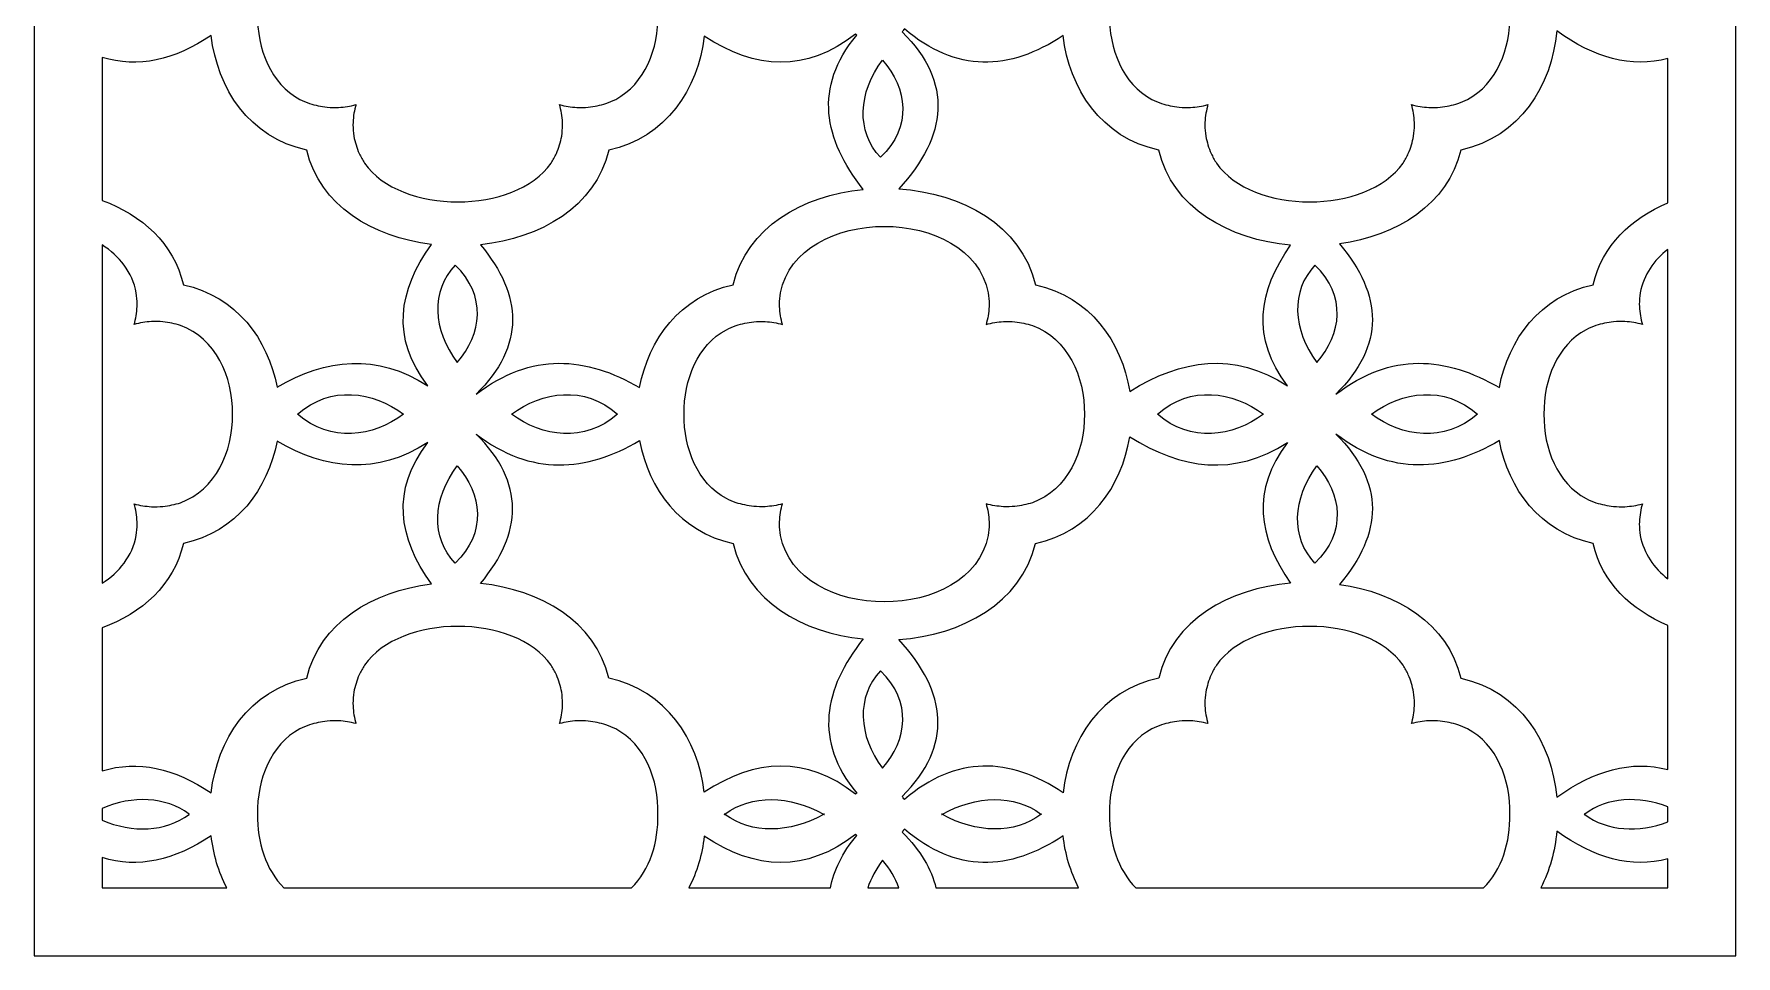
# Model space of a CAD drawing. Header units: centimetres. Extents: x -9.9 to 6, y -14 to 13.8.
# Drawn here: x -1.08 to 6.02, y -13.97 to -10.12 of the extents above; entities that cross this region are included whole.
import ezdxf

# ---------------------------------------------------------------- set-up
doc = ezdxf.new("R2010")
doc.units = ezdxf.units.CM
doc.header["$MEASUREMENT"] = 0
doc.layers.add('layer 1', color=7, linetype='Continuous')

msp = doc.modelspace()

# ---------------------------------------------------------------- linework, layer by layer
at = {"layer": 'layer 1', "color": 242, "lineweight": 9}
for points, knots in [([(-1.07599, 13.84713), (-1.07599, 13.84713), (6.01898, 13.84713), (6.01898, 13.84713), (6.01898, 13.84713), (6.01898, 13.84713), (6.01898, -13.96511), (6.01898, -13.96511), (6.01898, -13.96511), (6.01898, -13.96511), (-1.07599, -13.96511), (-1.07599, -13.96511), (-1.07599, -13.96511), (-1.07599, -13.96511), (-1.07599, 13.84713), (-1.07599, 13.84713)], [0, 0, 0, 0, 0.2, 0.2, 0.2, 0.2, 0.4, 0.4, 0.4, 0.4, 0.6, 0.6, 0.6, 0.6, 1, 1, 1, 1]), ([(-0.14407, -10.03794), (-0.14729, -9.89333), (-0.08857, -9.7465), (0.03196, -9.68212), (0.03196, -9.68212), (0.04537, -9.67572), (0.05854, -9.6702), (0.07257, -9.66505), (0.07257, -9.66505), (0.09726, -9.65726), (0.12031, -9.65234), (0.14619, -9.64927), (0.14619, -9.64927), (0.16217, -9.64815), (0.17741, -9.64779), (0.19342, -9.64817), (0.19342, -9.64817), (0.21888, -9.65), (0.24174, -9.65366), (0.26618, -9.65999), (0.26618, -9.65999), (0.26539, -9.65754), (0.26459, -9.65507), (0.26382, -9.65258), (0.26382, -9.65258), (0.25733, -9.62652), (0.25411, -9.60252), (0.25339, -9.57579), (0.25339, -9.57579), (0.25382, -9.55984), (0.25504, -9.54471), (0.25721, -9.52888), (0.25721, -9.52888), (0.26217, -9.50327), (0.26913, -9.48054), (0.27946, -9.4563), (0.27946, -9.4563), (0.28619, -9.44249), (0.29332, -9.42961), (0.30149, -9.41649), (0.30149, -9.41649), (0.45085, -9.20078), (0.92982, -9.20052), (1.0794, -9.41649), (1.0794, -9.41649), (1.08753, -9.42961), (1.09467, -9.44249), (1.10142, -9.4563), (1.10142, -9.4563), (1.11175, -9.48054), (1.1187, -9.50327), (1.12366, -9.52888), (1.12366, -9.52888), (1.12585, -9.54471), (1.12707, -9.55984), (1.12749, -9.57579), (1.12749, -9.57579), (1.12677, -9.60252), (1.12357, -9.62652), (1.11704, -9.65258), (1.11704, -9.65258), (1.11629, -9.65507), (1.11548, -9.65754), (1.11468, -9.65999), (1.11468, -9.65999), (1.13915, -9.65366), (1.162, -9.65), (1.18745, -9.64817), (1.18745, -9.64817), (1.20345, -9.64779), (1.21871, -9.64815), (1.23468, -9.64927), (1.23468, -9.64927), (1.26056, -9.65234), (1.28361, -9.65726), (1.30831, -9.66505), (1.30831, -9.66505), (1.32234, -9.6702), (1.33549, -9.67572), (1.34895, -9.68212), (1.34895, -9.68212), (1.46997, -9.74679), (1.52858, -9.89337), (1.5246, -10.03794), (1.5246, -10.03794), (1.52858, -10.1825), (1.46997, -10.3291), (1.34895, -10.39377), (1.34895, -10.39377), (1.33549, -10.40016), (1.32234, -10.40569), (1.30831, -10.41083), (1.30831, -10.41083), (1.28361, -10.41861), (1.26056, -10.42352), (1.23468, -10.42659), (1.23468, -10.42659), (1.21871, -10.42772), (1.20345, -10.42808), (1.18745, -10.4277), (1.18745, -10.4277), (1.162, -10.42589), (1.13915, -10.42221), (1.11468, -10.41588), (1.11468, -10.41588), (1.11548, -10.41834), (1.11629, -10.42082), (1.11704, -10.42331), (1.11704, -10.42331), (1.12357, -10.44936), (1.12677, -10.47335), (1.12749, -10.5001), (1.12749, -10.5001), (1.12707, -10.51602), (1.12585, -10.53118), (1.12366, -10.54699), (1.12366, -10.54699), (1.1187, -10.5726), (1.11175, -10.59535), (1.10142, -10.61956), (1.10142, -10.61956), (1.09467, -10.63338), (1.08753, -10.64626), (1.0794, -10.65939), (1.0794, -10.65939), (0.92982, -10.87536), (0.45085, -10.8751), (0.30149, -10.65939), (0.30149, -10.65939), (0.29332, -10.64626), (0.28619, -10.63338), (0.27946, -10.61956), (0.27946, -10.61956), (0.26913, -10.59535), (0.26217, -10.5726), (0.25721, -10.54699), (0.25721, -10.54699), (0.25504, -10.53118), (0.25382, -10.51602), (0.25339, -10.5001), (0.25339, -10.5001), (0.25411, -10.47335), (0.25733, -10.44936), (0.26382, -10.42331), (0.26382, -10.42331), (0.26459, -10.42082), (0.26539, -10.41834), (0.26618, -10.41588), (0.26618, -10.41588), (0.24174, -10.42221), (0.21888, -10.42589), (0.19342, -10.4277), (0.19342, -10.4277), (0.17741, -10.42808), (0.16217, -10.42772), (0.14619, -10.42659), (0.14619, -10.42659), (0.12031, -10.42352), (0.09726, -10.41861), (0.07257, -10.41083), (0.07257, -10.41083), (0.05854, -10.40569), (0.04537, -10.40016), (0.03196, -10.39377), (0.03196, -10.39377), (-0.08857, -10.32938), (-0.14729, -10.18256), (-0.14407, -10.03794)], [0, 0, 0, 0, 0.0232558, 0.0232558, 0.0232558, 0.0232558, 0.0465116, 0.0465116, 0.0465116, 0.0465116, 0.0697674, 0.0697674, 0.0697674, 0.0697674, 0.0930233, 0.0930233, 0.0930233, 0.0930233, 0.1162791, 0.1162791, 0.1162791, 0.1162791, 0.1395349, 0.1395349, 0.1395349, 0.1395349, 0.1627907, 0.1627907, 0.1627907, 0.1627907, 0.1860465, 0.1860465, 0.1860465, 0.1860465, 0.2093023, 0.2093023, 0.2093023, 0.2093023, 0.2325581, 0.2325581, 0.2325581, 0.2325581, 0.255814, 0.255814, 0.255814, 0.255814, 0.2790698, 0.2790698, 0.2790698, 0.2790698, 0.3023256, 0.3023256, 0.3023256, 0.3023256, 0.3255814, 0.3255814, 0.3255814, 0.3255814, 0.3488372, 0.3488372, 0.3488372, 0.3488372, 0.372093, 0.372093, 0.372093, 0.372093, 0.3953488, 0.3953488, 0.3953488, 0.3953488, 0.4186047, 0.4186047, 0.4186047, 0.4186047, 0.4418605, 0.4418605, 0.4418605, 0.4418605, 0.4651163, 0.4651163, 0.4651163, 0.4651163, 0.4883721, 0.4883721, 0.4883721, 0.4883721, 0.5116279, 0.5116279, 0.5116279, 0.5116279, 0.5348837, 0.5348837, 0.5348837, 0.5348837, 0.5581395, 0.5581395, 0.5581395, 0.5581395, 0.5813953, 0.5813953, 0.5813953, 0.5813953, 0.6046512, 0.6046512, 0.6046512, 0.6046512, 0.627907, 0.627907, 0.627907, 0.627907, 0.6511628, 0.6511628, 0.6511628, 0.6511628, 0.6744186, 0.6744186, 0.6744186, 0.6744186, 0.6976744, 0.6976744, 0.6976744, 0.6976744, 0.7209302, 0.7209302, 0.7209302, 0.7209302, 0.744186, 0.744186, 0.744186, 0.744186, 0.7674419, 0.7674419, 0.7674419, 0.7674419, 0.7906977, 0.7906977, 0.7906977, 0.7906977, 0.8139535, 0.8139535, 0.8139535, 0.8139535, 0.8372093, 0.8372093, 0.8372093, 0.8372093, 0.8604651, 0.8604651, 0.8604651, 0.8604651, 0.8837209, 0.8837209, 0.8837209, 0.8837209, 0.9069767, 0.9069767, 0.9069767, 0.9069767, 0.9302326, 0.9302326, 0.9302326, 0.9302326, 0.9534884, 0.9534884, 0.9534884, 0.9534884, 1, 1, 1, 1]), ([(3.40751, -10.03794), (3.40428, -9.89333), (3.46302, -9.7465), (3.58353, -9.68212), (3.58353, -9.68212), (3.59699, -9.67572), (3.61011, -9.6702), (3.62416, -9.66505), (3.62416, -9.66505), (3.64885, -9.65726), (3.6719, -9.65234), (3.69777, -9.64927), (3.69777, -9.64927), (3.71377, -9.64815), (3.729, -9.64779), (3.74503, -9.64817), (3.74503, -9.64817), (3.77047, -9.65), (3.79332, -9.65366), (3.81777, -9.65999), (3.81777, -9.65999), (3.81697, -9.65754), (3.81619, -9.65507), (3.81541, -9.65258), (3.81541, -9.65258), (3.80891, -9.62652), (3.80569, -9.60252), (3.80497, -9.57579), (3.80497, -9.57579), (3.80541, -9.55984), (3.80661, -9.54471), (3.80879, -9.52888), (3.80879, -9.52888), (3.81377, -9.50327), (3.8207, -9.48054), (3.83103, -9.4563), (3.83103, -9.4563), (3.8378, -9.44249), (3.84492, -9.42961), (3.85306, -9.41649), (3.85306, -9.41649), (4.00244, -9.20078), (4.48144, -9.20052), (4.63098, -9.41649), (4.63098, -9.41649), (4.63912, -9.42961), (4.64627, -9.44249), (4.65301, -9.4563), (4.65301, -9.4563), (4.66334, -9.48054), (4.6703, -9.50327), (4.67525, -9.52888), (4.67525, -9.52888), (4.67744, -9.54471), (4.67866, -9.55984), (4.67909, -9.57579), (4.67909, -9.57579), (4.67836, -9.60252), (4.67515, -9.62652), (4.66863, -9.65258), (4.66863, -9.65258), (4.66788, -9.65507), (4.66709, -9.65754), (4.66627, -9.65999), (4.66627, -9.65999), (4.69073, -9.65366), (4.71358, -9.65), (4.73901, -9.64817), (4.73901, -9.64817), (4.75504, -9.64779), (4.7703, -9.64815), (4.78627, -9.64927), (4.78627, -9.64927), (4.81214, -9.65234), (4.83519, -9.65726), (4.85989, -9.66505), (4.85989, -9.66505), (4.87394, -9.6702), (4.88708, -9.67572), (4.90051, -9.68212), (4.90051, -9.68212), (5.02154, -9.74679), (5.08015, -9.89337), (5.07618, -10.03794), (5.07618, -10.03794), (5.08015, -10.1825), (5.02154, -10.3291), (4.90051, -10.39377), (4.90051, -10.39377), (4.88708, -10.40016), (4.87394, -10.40569), (4.85989, -10.41083), (4.85989, -10.41083), (4.83519, -10.41861), (4.81214, -10.42352), (4.78627, -10.42659), (4.78627, -10.42659), (4.7703, -10.42772), (4.75504, -10.42808), (4.73901, -10.4277), (4.73901, -10.4277), (4.71358, -10.42589), (4.69073, -10.42221), (4.66627, -10.41588), (4.66627, -10.41588), (4.66709, -10.41834), (4.66788, -10.42082), (4.66863, -10.42331), (4.66863, -10.42331), (4.67515, -10.44936), (4.67836, -10.47335), (4.67909, -10.5001), (4.67909, -10.5001), (4.67866, -10.51602), (4.67744, -10.53118), (4.67525, -10.54699), (4.67525, -10.54699), (4.6703, -10.5726), (4.66334, -10.59535), (4.65301, -10.61956), (4.65301, -10.61956), (4.64627, -10.63338), (4.63912, -10.64626), (4.63098, -10.65939), (4.63098, -10.65939), (4.48144, -10.87536), (4.00244, -10.8751), (3.85306, -10.65939), (3.85306, -10.65939), (3.84492, -10.64626), (3.8378, -10.63338), (3.83103, -10.61956), (3.83103, -10.61956), (3.8207, -10.59535), (3.81377, -10.5726), (3.80879, -10.54699), (3.80879, -10.54699), (3.80661, -10.53118), (3.80541, -10.51602), (3.80497, -10.5001), (3.80497, -10.5001), (3.80569, -10.47335), (3.80891, -10.44936), (3.81541, -10.42331), (3.81541, -10.42331), (3.81619, -10.42082), (3.81697, -10.41834), (3.81777, -10.41588), (3.81777, -10.41588), (3.79332, -10.42221), (3.77047, -10.42589), (3.74503, -10.4277), (3.74503, -10.4277), (3.729, -10.42808), (3.71377, -10.42772), (3.69777, -10.42659), (3.69777, -10.42659), (3.6719, -10.42352), (3.64885, -10.41861), (3.62416, -10.41083), (3.62416, -10.41083), (3.61011, -10.40569), (3.59699, -10.40016), (3.58353, -10.39377), (3.58353, -10.39377), (3.46302, -10.32938), (3.40428, -10.18256), (3.40751, -10.03794)], [0, 0, 0, 0, 0.0232558, 0.0232558, 0.0232558, 0.0232558, 0.0465116, 0.0465116, 0.0465116, 0.0465116, 0.0697674, 0.0697674, 0.0697674, 0.0697674, 0.0930233, 0.0930233, 0.0930233, 0.0930233, 0.1162791, 0.1162791, 0.1162791, 0.1162791, 0.1395349, 0.1395349, 0.1395349, 0.1395349, 0.1627907, 0.1627907, 0.1627907, 0.1627907, 0.1860465, 0.1860465, 0.1860465, 0.1860465, 0.2093023, 0.2093023, 0.2093023, 0.2093023, 0.2325581, 0.2325581, 0.2325581, 0.2325581, 0.255814, 0.255814, 0.255814, 0.255814, 0.2790698, 0.2790698, 0.2790698, 0.2790698, 0.3023256, 0.3023256, 0.3023256, 0.3023256, 0.3255814, 0.3255814, 0.3255814, 0.3255814, 0.3488372, 0.3488372, 0.3488372, 0.3488372, 0.372093, 0.372093, 0.372093, 0.372093, 0.3953488, 0.3953488, 0.3953488, 0.3953488, 0.4186047, 0.4186047, 0.4186047, 0.4186047, 0.4418605, 0.4418605, 0.4418605, 0.4418605, 0.4651163, 0.4651163, 0.4651163, 0.4651163, 0.4883721, 0.4883721, 0.4883721, 0.4883721, 0.5116279, 0.5116279, 0.5116279, 0.5116279, 0.5348837, 0.5348837, 0.5348837, 0.5348837, 0.5581395, 0.5581395, 0.5581395, 0.5581395, 0.5813953, 0.5813953, 0.5813953, 0.5813953, 0.6046512, 0.6046512, 0.6046512, 0.6046512, 0.627907, 0.627907, 0.627907, 0.627907, 0.6511628, 0.6511628, 0.6511628, 0.6511628, 0.6744186, 0.6744186, 0.6744186, 0.6744186, 0.6976744, 0.6976744, 0.6976744, 0.6976744, 0.7209302, 0.7209302, 0.7209302, 0.7209302, 0.744186, 0.744186, 0.744186, 0.744186, 0.7674419, 0.7674419, 0.7674419, 0.7674419, 0.7906977, 0.7906977, 0.7906977, 0.7906977, 0.8139535, 0.8139535, 0.8139535, 0.8139535, 0.8372093, 0.8372093, 0.8372093, 0.8372093, 0.8604651, 0.8604651, 0.8604651, 0.8604651, 0.8837209, 0.8837209, 0.8837209, 0.8837209, 0.9069767, 0.9069767, 0.9069767, 0.9069767, 0.9302326, 0.9302326, 0.9302326, 0.9302326, 0.9534884, 0.9534884, 0.9534884, 0.9534884, 1, 1, 1, 1]), ([(-0.79218, -10.81489), (-0.79218, -10.81489), (-0.79218, -10.21872), (-0.79218, -10.21872), (-0.79218, -10.21872), (-0.64258, -10.26513), (-0.49085, -10.22987), (-0.33739, -10.12747), (-0.33739, -10.12747), (-0.31216, -10.34824), (-0.17947, -10.55303), (0.06083, -10.60539), (0.06083, -10.60539), (0.11502, -10.83738), (0.33693, -10.96841), (0.5806, -10.99848), (0.5806, -10.99848), (0.443, -11.19164), (0.41176, -11.38751), (0.56548, -11.58808), (0.56548, -11.58808), (0.35175, -11.45025), (0.14297, -11.47452), (-0.06294, -11.59357), (-0.06294, -11.59357), (-0.10164, -11.39303), (-0.2317, -11.2151), (-0.45333, -11.16677), (-0.45333, -11.16677), (-0.49382, -10.99342), (-0.62668, -10.87613), (-0.79218, -10.81489)], [0, 0, 0, 0, 0.1111111, 0.1111111, 0.1111111, 0.1111111, 0.2222222, 0.2222222, 0.2222222, 0.2222222, 0.3333333, 0.3333333, 0.3333333, 0.3333333, 0.4444444, 0.4444444, 0.4444444, 0.4444444, 0.5555556, 0.5555556, 0.5555556, 0.5555556, 0.6666667, 0.6666667, 0.6666667, 0.6666667, 0.7777778, 0.7777778, 0.7777778, 0.7777778, 1, 1, 1, 1]), ([(2.37988, -10.76911), (2.12824, -10.79424), (1.89513, -10.92672), (1.83903, -11.16677), (1.83903, -11.16677), (1.61669, -11.21525), (1.48647, -11.39422), (1.44829, -11.59559), (1.44829, -11.59559), (1.22525, -11.46545), (0.99886, -11.44615), (0.76655, -11.62318), (0.76655, -11.62318), (0.97251, -11.41985), (0.96078, -11.21179), (0.78536, -11.00015), (0.78536, -11.00015), (1.03483, -10.97366), (1.26475, -10.84214), (1.32004, -10.60539), (1.32004, -10.60539), (1.55948, -10.5532), (1.69209, -10.3497), (1.71798, -10.12984), (1.71798, -10.12984), (1.93206, -10.27123), (2.14272, -10.28184), (2.34898, -10.12191), (2.34898, -10.12191), (2.35048, -10.12336), (2.35204, -10.12477), (2.35364, -10.12614), (2.35364, -10.12614), (2.1734, -10.34529), (2.21614, -10.55875), (2.37988, -10.76911)], [0, 0, 0, 0, 0.1, 0.1, 0.1, 0.1, 0.2, 0.2, 0.2, 0.2, 0.3, 0.3, 0.3, 0.3, 0.4, 0.4, 0.4, 0.4, 0.5, 0.5, 0.5, 0.5, 0.6, 0.6, 0.6, 0.6, 0.7, 0.7, 0.7, 0.7, 0.8, 0.8, 0.8, 0.8, 1, 1, 1, 1]), ([(4.16258, -11.00173), (4.02696, -11.19383), (3.99695, -11.38864), (4.14977, -11.58808), (4.14977, -11.58808), (3.92588, -11.44365), (3.70732, -11.4772), (3.49185, -11.61129), (3.49185, -11.61129), (3.45753, -11.40357), (3.32641, -11.2165), (3.09826, -11.16677), (3.09826, -11.16677), (3.04012, -10.9178), (2.7914, -10.78447), (2.52915, -10.76675), (2.52915, -10.76675), (2.73139, -10.54435), (2.7567, -10.32578), (2.54277, -10.11247), (2.54277, -10.11247), (2.54621, -10.10841), (2.5494, -10.10409), (2.55223, -10.09964), (2.55223, -10.09964), (2.76835, -10.28348), (2.98942, -10.27747), (3.2142, -10.12747), (3.2142, -10.12747), (3.23943, -10.34824), (3.37212, -10.55303), (3.6124, -10.60539), (3.6124, -10.60539), (3.66886, -10.84703), (3.9072, -10.97916), (4.16258, -11.00173)], [0, 0, 0, 0, 0.1, 0.1, 0.1, 0.1, 0.2, 0.2, 0.2, 0.2, 0.3, 0.3, 0.3, 0.3, 0.4, 0.4, 0.4, 0.4, 0.5, 0.5, 0.5, 0.5, 0.6, 0.6, 0.6, 0.6, 0.7, 0.7, 0.7, 0.7, 0.8, 0.8, 0.8, 0.8, 1, 1, 1, 1]), ([(5.73518, -10.22396), (5.73518, -10.22396), (5.73518, -10.8255), (5.73518, -10.8255), (5.73518, -10.8255), (5.58236, -10.88919), (5.46162, -11.00293), (5.42335, -11.16677), (5.42335, -11.16677), (5.20101, -11.21525), (5.0708, -11.39422), (5.03261, -11.59559), (5.03261, -11.59559), (4.80957, -11.46545), (4.58318, -11.44615), (4.35084, -11.62318), (4.35084, -11.62318), (4.55801, -11.4187), (4.54494, -11.2094), (4.36664, -10.9965), (4.36664, -10.9965), (4.60443, -10.96304), (4.81855, -10.83271), (4.87165, -10.60539), (4.87165, -10.60539), (5.11872, -10.55155), (5.25202, -10.33659), (5.27173, -10.10877), (5.27173, -10.10877), (5.42814, -10.22094), (5.58273, -10.26445), (5.73518, -10.22396)], [0, 0, 0, 0, 0.1111111, 0.1111111, 0.1111111, 0.1111111, 0.2222222, 0.2222222, 0.2222222, 0.2222222, 0.3333333, 0.3333333, 0.3333333, 0.3333333, 0.4444444, 0.4444444, 0.4444444, 0.4444444, 0.5555556, 0.5555556, 0.5555556, 0.5555556, 0.6666667, 0.6666667, 0.6666667, 0.6666667, 0.7777778, 0.7777778, 0.7777778, 0.7777778, 1, 1, 1, 1]), ([(2.46107, -10.22988), (2.35926, -10.36627), (2.35125, -10.52847), (2.45302, -10.63538), (2.45302, -10.63538), (2.58565, -10.5082), (2.56421, -10.34723), (2.46107, -10.22988)], [0, 0, 0, 0, 0.3333333, 0.3333333, 0.3333333, 0.3333333, 1, 1, 1, 1]), ([(3.30301, -11.70617), (3.30465, -11.54934), (3.2326, -11.39059), (3.08653, -11.33702), (3.08653, -11.33702), (3.06181, -11.32922), (3.03876, -11.32435), (3.0129, -11.32128), (3.0129, -11.32128), (2.99692, -11.32014), (2.98167, -11.31979), (2.96565, -11.32017), (2.96565, -11.32017), (2.94019, -11.32196), (2.91735, -11.32564), (2.89291, -11.33197), (2.89291, -11.33197), (2.8937, -11.32951), (2.89448, -11.32704), (2.89525, -11.32454), (2.89525, -11.32454), (2.90176, -11.29849), (2.90499, -11.2745), (2.90571, -11.24775), (2.90571, -11.24775), (2.90528, -11.23185), (2.90407, -11.21669), (2.90188, -11.20088), (2.90188, -11.20088), (2.8303, -10.83102), (2.10701, -10.83102), (2.03541, -11.20088), (2.03541, -11.20088), (2.03325, -11.21669), (2.03203, -11.23185), (2.03158, -11.24775), (2.03158, -11.24775), (2.03233, -11.2745), (2.03553, -11.29849), (2.04204, -11.32454), (2.04204, -11.32454), (2.04281, -11.32704), (2.04359, -11.32951), (2.04439, -11.33197), (2.04439, -11.33197), (2.01994, -11.32564), (1.9971, -11.32196), (1.97166, -11.32017), (1.97166, -11.32017), (1.95562, -11.31979), (1.94037, -11.32014), (1.92441, -11.32128), (1.92441, -11.32128), (1.89853, -11.32435), (1.87548, -11.32922), (1.85079, -11.33702), (1.85079, -11.33702), (1.83675, -11.34216), (1.82361, -11.3477), (1.81017, -11.35409), (1.81017, -11.35409), (1.69053, -11.41799), (1.63192, -11.56281), (1.63411, -11.70617), (1.63411, -11.70617), (1.63192, -11.84951), (1.69053, -11.99433), (1.81017, -12.05823), (1.81017, -12.05823), (1.82361, -12.06464), (1.83675, -12.07017), (1.85079, -12.07531), (1.85079, -12.07531), (1.87548, -12.0831), (1.89853, -12.088), (1.92441, -12.09105), (1.92441, -12.09105), (1.94037, -12.09219), (1.95562, -12.09254), (1.97166, -12.09215), (1.97166, -12.09215), (1.9971, -12.09036), (2.01994, -12.08668), (2.04439, -12.08036), (2.04439, -12.08036), (2.04359, -12.08281), (2.04281, -12.08529), (2.04204, -12.08779), (2.04204, -12.08779), (2.03553, -12.11383), (2.03233, -12.13783), (2.03158, -12.16458), (2.03158, -12.16458), (2.03203, -12.18048), (2.03325, -12.19565), (2.03541, -12.21146), (2.03541, -12.21146), (2.10701, -12.5813), (2.8303, -12.5813), (2.90188, -12.21146), (2.90188, -12.21146), (2.90407, -12.19565), (2.90528, -12.18048), (2.90571, -12.16458), (2.90571, -12.16458), (2.90499, -12.13783), (2.90176, -12.11383), (2.89525, -12.08779), (2.89525, -12.08779), (2.89448, -12.08529), (2.8937, -12.08281), (2.89291, -12.08036), (2.89291, -12.08036), (2.91735, -12.08668), (2.94019, -12.09036), (2.96565, -12.09215), (2.96565, -12.09215), (2.98167, -12.09254), (2.99692, -12.09219), (3.0129, -12.09105), (3.0129, -12.09105), (3.03876, -12.088), (3.06181, -12.0831), (3.08653, -12.07531), (3.08653, -12.07531), (3.2326, -12.02174), (3.30465, -11.86298), (3.30301, -11.70617)], [0, 0, 0, 0, 0.030303, 0.030303, 0.030303, 0.030303, 0.0606061, 0.0606061, 0.0606061, 0.0606061, 0.0909091, 0.0909091, 0.0909091, 0.0909091, 0.1212121, 0.1212121, 0.1212121, 0.1212121, 0.1515152, 0.1515152, 0.1515152, 0.1515152, 0.1818182, 0.1818182, 0.1818182, 0.1818182, 0.2121212, 0.2121212, 0.2121212, 0.2121212, 0.2424242, 0.2424242, 0.2424242, 0.2424242, 0.2727273, 0.2727273, 0.2727273, 0.2727273, 0.3030303, 0.3030303, 0.3030303, 0.3030303, 0.3333333, 0.3333333, 0.3333333, 0.3333333, 0.3636364, 0.3636364, 0.3636364, 0.3636364, 0.3939394, 0.3939394, 0.3939394, 0.3939394, 0.4242424, 0.4242424, 0.4242424, 0.4242424, 0.4545455, 0.4545455, 0.4545455, 0.4545455, 0.4848485, 0.4848485, 0.4848485, 0.4848485, 0.5151515, 0.5151515, 0.5151515, 0.5151515, 0.5454545, 0.5454545, 0.5454545, 0.5454545, 0.5757576, 0.5757576, 0.5757576, 0.5757576, 0.6060606, 0.6060606, 0.6060606, 0.6060606, 0.6363636, 0.6363636, 0.6363636, 0.6363636, 0.6666667, 0.6666667, 0.6666667, 0.6666667, 0.6969697, 0.6969697, 0.6969697, 0.6969697, 0.7272727, 0.7272727, 0.7272727, 0.7272727, 0.7575758, 0.7575758, 0.7575758, 0.7575758, 0.7878788, 0.7878788, 0.7878788, 0.7878788, 0.8181818, 0.8181818, 0.8181818, 0.8181818, 0.8484848, 0.8484848, 0.8484848, 0.8484848, 0.8787879, 0.8787879, 0.8787879, 0.8787879, 0.9090909, 0.9090909, 0.9090909, 0.9090909, 0.9393939, 0.9393939, 0.9393939, 0.9393939, 1, 1, 1, 1]), ([(-0.79218, -12.41146), (-0.79218, -12.41146), (-0.79218, -11.00081), (-0.79218, -11.00081), (-0.79218, -11.00081), (-0.71982, -11.04687), (-0.66661, -11.11357), (-0.64971, -11.20086), (-0.64971, -11.20086), (-0.64754, -11.21666), (-0.64629, -11.23182), (-0.64587, -11.24773), (-0.64587, -11.24773), (-0.64661, -11.27449), (-0.64982, -11.29847), (-0.65634, -11.32451), (-0.65634, -11.32451), (-0.6571, -11.32701), (-0.65788, -11.32949), (-0.65868, -11.33194), (-0.65868, -11.33194), (-0.63423, -11.32562), (-0.61139, -11.32194), (-0.58594, -11.32015), (-0.58594, -11.32015), (-0.56991, -11.31977), (-0.55467, -11.32012), (-0.53868, -11.32126), (-0.53868, -11.32126), (-0.51282, -11.3243), (-0.48977, -11.3292), (-0.46507, -11.33699), (-0.46507, -11.33699), (-0.31897, -11.39058), (-0.24694, -11.54934), (-0.24857, -11.70617), (-0.24857, -11.70617), (-0.24694, -11.86298), (-0.31897, -12.02175), (-0.46507, -12.07534), (-0.46507, -12.07534), (-0.48977, -12.08313), (-0.51282, -12.08802), (-0.53868, -12.09107), (-0.53868, -12.09107), (-0.55467, -12.09221), (-0.56991, -12.09257), (-0.58594, -12.09217), (-0.58594, -12.09217), (-0.61139, -12.09038), (-0.63423, -12.08671), (-0.65868, -12.08039), (-0.65868, -12.08039), (-0.65788, -12.08283), (-0.6571, -12.08531), (-0.65634, -12.08781), (-0.65634, -12.08781), (-0.64982, -12.11386), (-0.64661, -12.13784), (-0.64587, -12.16459), (-0.64587, -12.16459), (-0.64629, -12.18053), (-0.64754, -12.19567), (-0.64971, -12.21149), (-0.64971, -12.21149), (-0.66661, -12.29877), (-0.71982, -12.3654), (-0.79218, -12.41146)], [0, 0, 0, 0, 0.0555556, 0.0555556, 0.0555556, 0.0555556, 0.1111111, 0.1111111, 0.1111111, 0.1111111, 0.1666667, 0.1666667, 0.1666667, 0.1666667, 0.2222222, 0.2222222, 0.2222222, 0.2222222, 0.2777778, 0.2777778, 0.2777778, 0.2777778, 0.3333333, 0.3333333, 0.3333333, 0.3333333, 0.3888889, 0.3888889, 0.3888889, 0.3888889, 0.4444444, 0.4444444, 0.4444444, 0.4444444, 0.5, 0.5, 0.5, 0.5, 0.5555556, 0.5555556, 0.5555556, 0.5555556, 0.6111111, 0.6111111, 0.6111111, 0.6111111, 0.6666667, 0.6666667, 0.6666667, 0.6666667, 0.7222222, 0.7222222, 0.7222222, 0.7222222, 0.7777778, 0.7777778, 0.7777778, 0.7777778, 0.8333333, 0.8333333, 0.8333333, 0.8333333, 0.8888889, 0.8888889, 0.8888889, 0.8888889, 1, 1, 1, 1]), ([(5.73518, -11.01963), (5.73518, -11.01963), (5.73518, -12.39265), (5.73518, -12.39265), (5.73518, -12.39265), (5.6767, -12.34789), (5.63447, -12.28752), (5.61976, -12.21149), (5.61976, -12.21149), (5.61758, -12.19567), (5.61635, -12.18053), (5.61593, -12.16461), (5.61593, -12.16461), (5.61665, -12.13786), (5.61987, -12.11388), (5.62636, -12.08781), (5.62636, -12.08781), (5.62713, -12.08531), (5.62793, -12.08283), (5.62871, -12.08039), (5.62871, -12.08039), (5.60426, -12.08672), (5.58142, -12.09038), (5.55597, -12.09219), (5.55597, -12.09219), (5.53994, -12.09257), (5.52469, -12.09223), (5.50871, -12.09108), (5.50871, -12.09108), (5.48286, -12.08802), (5.4598, -12.08313), (5.43509, -12.07534), (5.43509, -12.07534), (5.42107, -12.07018), (5.40792, -12.06466), (5.39447, -12.05826), (5.39447, -12.05826), (5.27485, -11.99436), (5.21624, -11.84952), (5.21843, -11.70617), (5.21843, -11.70617), (5.21624, -11.56281), (5.27485, -11.41797), (5.39447, -11.35407), (5.39447, -11.35407), (5.40792, -11.34767), (5.42107, -11.34214), (5.43509, -11.33698), (5.43509, -11.33698), (5.4598, -11.3292), (5.48286, -11.3243), (5.50871, -11.32124), (5.50871, -11.32124), (5.52469, -11.32012), (5.53994, -11.31975), (5.55597, -11.32014), (5.55597, -11.32014), (5.58142, -11.32194), (5.60426, -11.32561), (5.62871, -11.33193), (5.62871, -11.33193), (5.62793, -11.32949), (5.62713, -11.32701), (5.62636, -11.32451), (5.62636, -11.32451), (5.61987, -11.29847), (5.61665, -11.27449), (5.61593, -11.24773), (5.61593, -11.24773), (5.61635, -11.2318), (5.61758, -11.21666), (5.61976, -11.20084), (5.61976, -11.20084), (5.63447, -11.1248), (5.6767, -11.06439), (5.73518, -11.01963)], [0, 0, 0, 0, 0.05, 0.05, 0.05, 0.05, 0.1, 0.1, 0.1, 0.1, 0.15, 0.15, 0.15, 0.15, 0.2, 0.2, 0.2, 0.2, 0.25, 0.25, 0.25, 0.25, 0.3, 0.3, 0.3, 0.3, 0.35, 0.35, 0.35, 0.35, 0.4, 0.4, 0.4, 0.4, 0.45, 0.45, 0.45, 0.45, 0.5, 0.5, 0.5, 0.5, 0.55, 0.55, 0.55, 0.55, 0.6, 0.6, 0.6, 0.6, 0.65, 0.65, 0.65, 0.65, 0.7, 0.7, 0.7, 0.7, 0.75, 0.75, 0.75, 0.75, 0.8, 0.8, 0.8, 0.8, 0.85, 0.85, 0.85, 0.85, 0.9, 0.9, 0.9, 0.9, 1, 1, 1, 1]), ([(0.6877, -11.49056), (0.5859, -11.35416), (0.57787, -11.19196), (0.67966, -11.08507), (0.67966, -11.08507), (0.81227, -11.21226), (0.79085, -11.37321), (0.6877, -11.49056)], [0, 0, 0, 0, 0.3333333, 0.3333333, 0.3333333, 0.3333333, 1, 1, 1, 1]), ([(4.27201, -11.49056), (4.17023, -11.35416), (4.16217, -11.19196), (4.26398, -11.08507), (4.26398, -11.08507), (4.39659, -11.21226), (4.37515, -11.37321), (4.27201, -11.49056)], [0, 0, 0, 0, 0.3333333, 0.3333333, 0.3333333, 0.3333333, 1, 1, 1, 1]), ([(0.46467, -11.70617), (0.33678, -11.61151), (0.16134, -11.58449), (0.0227, -11.70617), (0.0227, -11.70617), (0.16134, -11.82783), (0.33678, -11.80081), (0.46467, -11.70617)], [0, 0, 0, 0, 0.3333333, 0.3333333, 0.3333333, 0.3333333, 1, 1, 1, 1]), ([(1.35665, -11.70617), (1.21802, -11.58449), (1.04257, -11.61151), (0.91468, -11.70617), (0.91468, -11.70617), (1.04257, -11.80081), (1.21802, -11.82783), (1.35665, -11.70617)], [0, 0, 0, 0, 0.3333333, 0.3333333, 0.3333333, 0.3333333, 1, 1, 1, 1]), ([(4.049, -11.70617), (3.92109, -11.61151), (3.74566, -11.58449), (3.60703, -11.70617), (3.60703, -11.70617), (3.74566, -11.82783), (3.92109, -11.80081), (4.049, -11.70617)], [0, 0, 0, 0, 0.3333333, 0.3333333, 0.3333333, 0.3333333, 1, 1, 1, 1]), ([(4.94097, -11.70617), (4.80235, -11.58449), (4.62691, -11.61151), (4.499, -11.70617), (4.499, -11.70617), (4.62691, -11.80081), (4.80235, -11.82783), (4.94097, -11.70617)], [0, 0, 0, 0, 0.3333333, 0.3333333, 0.3333333, 0.3333333, 1, 1, 1, 1]), ([(-0.79218, -13.19355), (-0.79218, -13.19355), (-0.79218, -12.59739), (-0.79218, -12.59739), (-0.79218, -12.59739), (-0.62668, -12.53615), (-0.49382, -12.41892), (-0.45333, -12.24556), (-0.45333, -12.24556), (-0.2317, -12.19723), (-0.10164, -12.01929), (-0.06294, -11.81878), (-0.06294, -11.81878), (0.14297, -11.9378), (0.35175, -11.96208), (0.56548, -11.82425), (0.56548, -11.82425), (0.41176, -12.02482), (0.443, -12.22069), (0.5806, -12.41385), (0.5806, -12.41385), (0.33693, -12.44392), (0.11502, -12.57496), (0.06083, -12.80694), (0.06083, -12.80694), (-0.17947, -12.85929), (-0.31216, -13.06408), (-0.33739, -13.28486), (-0.33739, -13.28486), (-0.49085, -13.18245), (-0.64258, -13.14714), (-0.79218, -13.19355)], [0, 0, 0, 0, 0.1111111, 0.1111111, 0.1111111, 0.1111111, 0.2222222, 0.2222222, 0.2222222, 0.2222222, 0.3333333, 0.3333333, 0.3333333, 0.3333333, 0.4444444, 0.4444444, 0.4444444, 0.4444444, 0.5555556, 0.5555556, 0.5555556, 0.5555556, 0.6666667, 0.6666667, 0.6666667, 0.6666667, 0.7777778, 0.7777778, 0.7777778, 0.7777778, 1, 1, 1, 1]), ([(2.37988, -12.64322), (2.12824, -12.61808), (1.89513, -12.4856), (1.83903, -12.24556), (1.83903, -12.24556), (1.61669, -12.19708), (1.48647, -12.01811), (1.44829, -11.81674), (1.44829, -11.81674), (1.22525, -11.94688), (0.99886, -11.96617), (0.76655, -11.78915), (0.76655, -11.78915), (0.97251, -11.99248), (0.96078, -12.20053), (0.78536, -12.41219), (0.78536, -12.41219), (1.03483, -12.43867), (1.26475, -12.57018), (1.32004, -12.80694), (1.32004, -12.80694), (1.55948, -12.85913), (1.69209, -13.06263), (1.71798, -13.28248), (1.71798, -13.28248), (1.93206, -13.14109), (2.14272, -13.1305), (2.34898, -13.29042), (2.34898, -13.29042), (2.35048, -13.28898), (2.35204, -13.28755), (2.35364, -13.2862), (2.35364, -13.2862), (2.1734, -13.06704), (2.21614, -12.85358), (2.37988, -12.64322)], [0, 0, 0, 0, 0.1, 0.1, 0.1, 0.1, 0.2, 0.2, 0.2, 0.2, 0.3, 0.3, 0.3, 0.3, 0.4, 0.4, 0.4, 0.4, 0.5, 0.5, 0.5, 0.5, 0.6, 0.6, 0.6, 0.6, 0.7, 0.7, 0.7, 0.7, 0.8, 0.8, 0.8, 0.8, 1, 1, 1, 1]), ([(4.16258, -12.41059), (4.02696, -12.21849), (3.99695, -12.02369), (4.14977, -11.82425), (4.14977, -11.82425), (3.92588, -11.96867), (3.70732, -11.93513), (3.49185, -11.80103), (3.49185, -11.80103), (3.45753, -12.00876), (3.32641, -12.19582), (3.09826, -12.24556), (3.09826, -12.24556), (3.04012, -12.49452), (2.7914, -12.62785), (2.52915, -12.64558), (2.52915, -12.64558), (2.73139, -12.86798), (2.7567, -13.08657), (2.54277, -13.29986), (2.54277, -13.29986), (2.54621, -13.30394), (2.5494, -13.30823), (2.55223, -13.31269), (2.55223, -13.31269), (2.76835, -13.12885), (2.98942, -13.13486), (3.2142, -13.28486), (3.2142, -13.28486), (3.23943, -13.06408), (3.37212, -12.85929), (3.6124, -12.80694), (3.6124, -12.80694), (3.66886, -12.5653), (3.9072, -12.43317), (4.16258, -12.41059)], [0, 0, 0, 0, 0.1, 0.1, 0.1, 0.1, 0.2, 0.2, 0.2, 0.2, 0.3, 0.3, 0.3, 0.3, 0.4, 0.4, 0.4, 0.4, 0.5, 0.5, 0.5, 0.5, 0.6, 0.6, 0.6, 0.6, 0.7, 0.7, 0.7, 0.7, 0.8, 0.8, 0.8, 0.8, 1, 1, 1, 1]), ([(5.73518, -12.58676), (5.73518, -12.58676), (5.73518, -13.18832), (5.73518, -13.18832), (5.73518, -13.18832), (5.58273, -13.14783), (5.42814, -13.19139), (5.27173, -13.30356), (5.27173, -13.30356), (5.25202, -13.07576), (5.11872, -12.86078), (4.87165, -12.80694), (4.87165, -12.80694), (4.81855, -12.57962), (4.60443, -12.44931), (4.36664, -12.41583), (4.36664, -12.41583), (4.54494, -12.20295), (4.55801, -11.99362), (4.35084, -11.78915), (4.35084, -11.78915), (4.58318, -11.96617), (4.80957, -11.94688), (5.03261, -11.81674), (5.03261, -11.81674), (5.0708, -12.01811), (5.20101, -12.19708), (5.42335, -12.24556), (5.42335, -12.24556), (5.46162, -12.40939), (5.58236, -12.52307), (5.73518, -12.58676)], [0, 0, 0, 0, 0.1111111, 0.1111111, 0.1111111, 0.1111111, 0.2222222, 0.2222222, 0.2222222, 0.2222222, 0.3333333, 0.3333333, 0.3333333, 0.3333333, 0.4444444, 0.4444444, 0.4444444, 0.4444444, 0.5555556, 0.5555556, 0.5555556, 0.5555556, 0.6666667, 0.6666667, 0.6666667, 0.6666667, 0.7777778, 0.7777778, 0.7777778, 0.7777778, 1, 1, 1, 1]), ([(0.6877, -11.92178), (0.5859, -12.05817), (0.57787, -12.22036), (0.67966, -12.32725), (0.67966, -12.32725), (0.81227, -12.20007), (0.79085, -12.03912), (0.6877, -11.92178)], [0, 0, 0, 0, 0.3333333, 0.3333333, 0.3333333, 0.3333333, 1, 1, 1, 1]), ([(4.27201, -11.92178), (4.17023, -12.05817), (4.16217, -12.22036), (4.26398, -12.32725), (4.26398, -12.32725), (4.39659, -12.20007), (4.37515, -12.03912), (4.27201, -11.92178)], [0, 0, 0, 0, 0.3333333, 0.3333333, 0.3333333, 0.3333333, 1, 1, 1, 1]), ([(1.41494, -13.68132), (1.41494, -13.68132), (-0.03401, -13.68132), (-0.03401, -13.68132), (-0.03401, -13.68132), (-0.10995, -13.60611), (-0.14664, -13.48957), (-0.14407, -13.37438), (-0.14407, -13.37438), (-0.14729, -13.22977), (-0.08857, -13.08295), (0.03196, -13.01856), (0.03196, -13.01856), (0.04537, -13.01216), (0.05854, -13.00664), (0.07257, -13.00151), (0.07257, -13.00151), (0.09726, -12.99371), (0.12031, -12.9888), (0.14619, -12.98573), (0.14619, -12.98573), (0.16217, -12.98461), (0.17741, -12.98425), (0.19342, -12.98463), (0.19342, -12.98463), (0.21888, -12.98643), (0.24174, -12.99012), (0.26618, -12.99644), (0.26618, -12.99644), (0.26539, -12.99398), (0.26459, -12.9915), (0.26382, -12.98901), (0.26382, -12.98901), (0.25733, -12.96296), (0.25411, -12.93898), (0.25339, -12.91225), (0.25339, -12.91225), (0.25382, -12.8963), (0.25504, -12.88115), (0.25721, -12.86534), (0.25721, -12.86534), (0.26217, -12.83973), (0.26913, -12.81698), (0.27946, -12.79276), (0.27946, -12.79276), (0.28619, -12.77894), (0.29332, -12.76607), (0.30149, -12.75293), (0.30149, -12.75293), (0.45085, -12.53723), (0.92982, -12.53697), (1.0794, -12.75293), (1.0794, -12.75293), (1.08753, -12.76607), (1.09467, -12.77894), (1.10142, -12.79276), (1.10142, -12.79276), (1.11175, -12.81698), (1.1187, -12.83973), (1.12366, -12.86534), (1.12366, -12.86534), (1.12585, -12.88115), (1.12707, -12.8963), (1.12749, -12.91225), (1.12749, -12.91225), (1.12677, -12.93898), (1.12357, -12.96296), (1.11704, -12.98901), (1.11704, -12.98901), (1.11629, -12.9915), (1.11548, -12.99398), (1.11468, -12.99644), (1.11468, -12.99644), (1.13915, -12.99012), (1.162, -12.98643), (1.18745, -12.98463), (1.18745, -12.98463), (1.20345, -12.98425), (1.21871, -12.98461), (1.23468, -12.98573), (1.23468, -12.98573), (1.26056, -12.9888), (1.28361, -12.99371), (1.30831, -13.00151), (1.30831, -13.00151), (1.32234, -13.00664), (1.33549, -13.01216), (1.34895, -13.01856), (1.34895, -13.01856), (1.46997, -13.08323), (1.52858, -13.22983), (1.5246, -13.37438), (1.5246, -13.37438), (1.52778, -13.48958), (1.49116, -13.60603), (1.41494, -13.68132)], [0, 0, 0, 0, 0.04, 0.04, 0.04, 0.04, 0.08, 0.08, 0.08, 0.08, 0.12, 0.12, 0.12, 0.12, 0.16, 0.16, 0.16, 0.16, 0.2, 0.2, 0.2, 0.2, 0.24, 0.24, 0.24, 0.24, 0.28, 0.28, 0.28, 0.28, 0.32, 0.32, 0.32, 0.32, 0.36, 0.36, 0.36, 0.36, 0.4, 0.4, 0.4, 0.4, 0.44, 0.44, 0.44, 0.44, 0.48, 0.48, 0.48, 0.48, 0.52, 0.52, 0.52, 0.52, 0.56, 0.56, 0.56, 0.56, 0.6, 0.6, 0.6, 0.6, 0.64, 0.64, 0.64, 0.64, 0.68, 0.68, 0.68, 0.68, 0.72, 0.72, 0.72, 0.72, 0.76, 0.76, 0.76, 0.76, 0.8, 0.8, 0.8, 0.8, 0.84, 0.84, 0.84, 0.84, 0.88, 0.88, 0.88, 0.88, 0.92, 0.92, 0.92, 0.92, 1, 1, 1, 1]), ([(4.96651, -13.68132), (4.96651, -13.68132), (3.51757, -13.68132), (3.51757, -13.68132), (3.51757, -13.68132), (3.44163, -13.60611), (3.40494, -13.48957), (3.40751, -13.37438), (3.40751, -13.37438), (3.40428, -13.22977), (3.46302, -13.08295), (3.58353, -13.01856), (3.58353, -13.01856), (3.59699, -13.01216), (3.61011, -13.00664), (3.62416, -13.00151), (3.62416, -13.00151), (3.64885, -12.99371), (3.6719, -12.9888), (3.69777, -12.98573), (3.69777, -12.98573), (3.71377, -12.98461), (3.729, -12.98425), (3.74503, -12.98463), (3.74503, -12.98463), (3.77047, -12.98643), (3.79332, -12.99012), (3.81777, -12.99644), (3.81777, -12.99644), (3.81697, -12.99398), (3.81619, -12.9915), (3.81541, -12.98901), (3.81541, -12.98901), (3.80891, -12.96296), (3.80569, -12.93898), (3.80497, -12.91225), (3.80497, -12.91225), (3.80541, -12.8963), (3.80661, -12.88115), (3.80879, -12.86534), (3.80879, -12.86534), (3.81377, -12.83973), (3.8207, -12.81698), (3.83103, -12.79276), (3.83103, -12.79276), (3.8378, -12.77894), (3.84492, -12.76607), (3.85306, -12.75293), (3.85306, -12.75293), (4.00244, -12.53723), (4.48144, -12.53697), (4.63098, -12.75293), (4.63098, -12.75293), (4.63912, -12.76607), (4.64627, -12.77894), (4.65301, -12.79276), (4.65301, -12.79276), (4.66334, -12.81698), (4.6703, -12.83973), (4.67525, -12.86534), (4.67525, -12.86534), (4.67744, -12.88115), (4.67866, -12.8963), (4.67909, -12.91225), (4.67909, -12.91225), (4.67836, -12.93898), (4.67515, -12.96296), (4.66863, -12.98901), (4.66863, -12.98901), (4.66788, -12.9915), (4.66709, -12.99398), (4.66627, -12.99644), (4.66627, -12.99644), (4.69073, -12.99012), (4.71358, -12.98643), (4.73901, -12.98463), (4.73901, -12.98463), (4.75504, -12.98425), (4.7703, -12.98461), (4.78627, -12.98573), (4.78627, -12.98573), (4.81214, -12.9888), (4.83519, -12.99371), (4.85989, -13.00151), (4.85989, -13.00151), (4.87394, -13.00664), (4.88708, -13.01216), (4.90051, -13.01856), (4.90051, -13.01856), (5.02154, -13.08323), (5.08015, -13.22983), (5.07618, -13.37438), (5.07618, -13.37438), (5.07934, -13.48958), (5.04273, -13.60603), (4.96651, -13.68132)], [0, 0, 0, 0, 0.04, 0.04, 0.04, 0.04, 0.08, 0.08, 0.08, 0.08, 0.12, 0.12, 0.12, 0.12, 0.16, 0.16, 0.16, 0.16, 0.2, 0.2, 0.2, 0.2, 0.24, 0.24, 0.24, 0.24, 0.28, 0.28, 0.28, 0.28, 0.32, 0.32, 0.32, 0.32, 0.36, 0.36, 0.36, 0.36, 0.4, 0.4, 0.4, 0.4, 0.44, 0.44, 0.44, 0.44, 0.48, 0.48, 0.48, 0.48, 0.52, 0.52, 0.52, 0.52, 0.56, 0.56, 0.56, 0.56, 0.6, 0.6, 0.6, 0.6, 0.64, 0.64, 0.64, 0.64, 0.68, 0.68, 0.68, 0.68, 0.72, 0.72, 0.72, 0.72, 0.76, 0.76, 0.76, 0.76, 0.8, 0.8, 0.8, 0.8, 0.84, 0.84, 0.84, 0.84, 0.88, 0.88, 0.88, 0.88, 0.92, 0.92, 0.92, 0.92, 1, 1, 1, 1]), ([(2.46107, -13.18244), (2.35926, -13.04605), (2.35125, -12.88386), (2.45302, -12.77694), (2.45302, -12.77694), (2.58565, -12.90413), (2.56421, -13.06509), (2.46107, -13.18244)], [0, 0, 0, 0, 0.3333333, 0.3333333, 0.3333333, 0.3333333, 1, 1, 1, 1]), ([(-0.79218, -13.39906), (-0.79218, -13.39906), (-0.79218, -13.34966), (-0.79218, -13.34966), (-0.79218, -13.34966), (-0.66475, -13.29537), (-0.52768, -13.30055), (-0.42979, -13.37336), (-0.42979, -13.37336), (-0.42874, -13.3739), (-0.42903, -13.37486), (-0.42981, -13.37543), (-0.42981, -13.37543), (-0.52768, -13.4482), (-0.66476, -13.45335), (-0.79218, -13.39906)], [0, 0, 0, 0, 0.2, 0.2, 0.2, 0.2, 0.4, 0.4, 0.4, 0.4, 0.6, 0.6, 0.6, 0.6, 1, 1, 1, 1]), ([(2.21861, -13.37336), (2.21861, -13.37336), (2.21492, -13.37336), (2.21492, -13.37336), (2.21492, -13.37336), (2.0749, -13.29516), (1.91469, -13.29125), (1.80432, -13.37336), (1.80432, -13.37336), (1.80432, -13.37336), (1.80152, -13.37336), (1.80152, -13.37336), (1.80152, -13.37336), (1.80197, -13.37369), (1.80245, -13.37404), (1.80292, -13.37438), (1.80292, -13.37438), (1.80245, -13.37474), (1.80197, -13.37507), (1.80152, -13.37543), (1.80152, -13.37543), (1.80152, -13.37543), (1.80433, -13.37543), (1.80433, -13.37543), (1.80433, -13.37543), (1.91469, -13.45749), (2.07488, -13.4536), (2.21488, -13.37543), (2.21488, -13.37543), (2.21488, -13.37543), (2.21861, -13.37543), (2.21861, -13.37543), (2.21861, -13.37543), (2.218, -13.37507), (2.21737, -13.37474), (2.21676, -13.37438), (2.21676, -13.37438), (2.21737, -13.37404), (2.218, -13.37369), (2.21861, -13.37336)], [0, 0, 0, 0, 0.0909091, 0.0909091, 0.0909091, 0.0909091, 0.1818182, 0.1818182, 0.1818182, 0.1818182, 0.2727273, 0.2727273, 0.2727273, 0.2727273, 0.3636364, 0.3636364, 0.3636364, 0.3636364, 0.4545455, 0.4545455, 0.4545455, 0.4545455, 0.5454545, 0.5454545, 0.5454545, 0.5454545, 0.6363636, 0.6363636, 0.6363636, 0.6363636, 0.7272727, 0.7272727, 0.7272727, 0.7272727, 0.8181818, 0.8181818, 0.8181818, 0.8181818, 1, 1, 1, 1]), ([(3.12457, -13.37336), (3.12457, -13.37336), (3.12177, -13.37336), (3.12177, -13.37336), (3.12177, -13.37336), (3.0114, -13.29125), (2.85121, -13.29516), (2.7112, -13.37336), (2.7112, -13.37336), (2.7112, -13.37336), (2.70748, -13.37336), (2.70748, -13.37336), (2.70748, -13.37336), (2.70809, -13.37369), (2.70872, -13.37404), (2.70935, -13.37438), (2.70935, -13.37438), (2.70872, -13.37474), (2.70809, -13.37507), (2.70748, -13.37543), (2.70748, -13.37543), (2.70748, -13.37543), (2.71121, -13.37543), (2.71121, -13.37543), (2.71121, -13.37543), (2.85124, -13.4536), (3.0114, -13.45749), (3.12176, -13.37543), (3.12176, -13.37543), (3.12176, -13.37543), (3.12457, -13.37543), (3.12457, -13.37543), (3.12457, -13.37543), (3.12412, -13.37507), (3.12364, -13.37474), (3.12317, -13.37438), (3.12317, -13.37438), (3.12364, -13.37404), (3.12412, -13.37369), (3.12457, -13.37336)], [0, 0, 0, 0, 0.0909091, 0.0909091, 0.0909091, 0.0909091, 0.1818182, 0.1818182, 0.1818182, 0.1818182, 0.2727273, 0.2727273, 0.2727273, 0.2727273, 0.3636364, 0.3636364, 0.3636364, 0.3636364, 0.4545455, 0.4545455, 0.4545455, 0.4545455, 0.5454545, 0.5454545, 0.5454545, 0.5454545, 0.6363636, 0.6363636, 0.6363636, 0.6363636, 0.7272727, 0.7272727, 0.7272727, 0.7272727, 0.8181818, 0.8181818, 0.8181818, 0.8181818, 1, 1, 1, 1]), ([(5.73518, -13.34326), (5.73518, -13.34326), (5.73518, -13.40546), (5.73518, -13.40546), (5.73518, -13.40546), (5.61232, -13.4528), (5.4825, -13.4452), (5.38865, -13.37543), (5.38865, -13.37543), (5.38865, -13.37543), (5.38584, -13.37543), (5.38584, -13.37543), (5.38584, -13.37543), (5.38632, -13.37507), (5.38677, -13.37474), (5.38725, -13.37438), (5.38725, -13.37438), (5.38677, -13.37404), (5.38632, -13.37369), (5.38584, -13.37336), (5.38584, -13.37336), (5.38584, -13.37336), (5.38864, -13.37336), (5.38864, -13.37336), (5.38864, -13.37336), (5.48248, -13.30355), (5.61232, -13.29591), (5.73518, -13.34326)], [0, 0, 0, 0, 0.125, 0.125, 0.125, 0.125, 0.25, 0.25, 0.25, 0.25, 0.375, 0.375, 0.375, 0.375, 0.5, 0.5, 0.5, 0.5, 0.625, 0.625, 0.625, 0.625, 0.75, 0.75, 0.75, 0.75, 1, 1, 1, 1]), ([(-0.2728, -13.68132), (-0.2728, -13.68132), (-0.79218, -13.68132), (-0.79218, -13.68132), (-0.79218, -13.68132), (-0.79218, -13.68132), (-0.79218, -13.55517), (-0.79218, -13.55517), (-0.79218, -13.55517), (-0.64258, -13.60157), (-0.49085, -13.56632), (-0.33739, -13.46393), (-0.33739, -13.46393), (-0.32868, -13.5402), (-0.30717, -13.61449), (-0.2728, -13.68132)], [0, 0, 0, 0, 0.2, 0.2, 0.2, 0.2, 0.4, 0.4, 0.4, 0.4, 0.6, 0.6, 0.6, 0.6, 1, 1, 1, 1]), ([(2.24367, -13.68132), (2.24367, -13.68132), (1.6536, -13.68132), (1.6536, -13.68132), (1.6536, -13.68132), (1.68761, -13.61518), (1.7091, -13.54172), (1.71798, -13.46628), (1.71798, -13.46628), (1.93206, -13.60769), (2.14272, -13.61828), (2.34898, -13.45835), (2.34898, -13.45835), (2.35048, -13.4598), (2.35204, -13.46123), (2.35364, -13.46258), (2.35364, -13.46258), (2.29317, -13.53611), (2.2578, -13.60896), (2.24367, -13.68132)], [0, 0, 0, 0, 0.1666667, 0.1666667, 0.1666667, 0.1666667, 0.3333333, 0.3333333, 0.3333333, 0.3333333, 0.5, 0.5, 0.5, 0.5, 0.6666667, 0.6666667, 0.6666667, 0.6666667, 1, 1, 1, 1]), ([(3.27879, -13.68132), (3.27879, -13.68132), (2.68368, -13.68132), (2.68368, -13.68132), (2.68368, -13.68132), (2.66578, -13.6032), (2.61981, -13.52573), (2.54277, -13.4489), (2.54277, -13.4489), (2.54621, -13.44484), (2.5494, -13.44055), (2.55223, -13.4361), (2.55223, -13.4361), (2.76835, -13.61994), (2.98942, -13.6139), (3.2142, -13.46393), (3.2142, -13.46393), (3.22291, -13.5402), (3.24442, -13.61449), (3.27879, -13.68132)], [0, 0, 0, 0, 0.1666667, 0.1666667, 0.1666667, 0.1666667, 0.3333333, 0.3333333, 0.3333333, 0.3333333, 0.5, 0.5, 0.5, 0.5, 0.6666667, 0.6666667, 0.6666667, 0.6666667, 1, 1, 1, 1]), ([(5.73518, -13.56041), (5.73518, -13.56041), (5.73518, -13.68132), (5.73518, -13.68132), (5.73518, -13.68132), (5.73518, -13.68132), (5.20519, -13.68132), (5.20519, -13.68132), (5.20519, -13.68132), (5.24236, -13.60904), (5.26456, -13.52801), (5.27173, -13.44523), (5.27173, -13.44523), (5.42814, -13.55739), (5.58273, -13.6009), (5.73518, -13.56041)], [0, 0, 0, 0, 0.2, 0.2, 0.2, 0.2, 0.4, 0.4, 0.4, 0.4, 0.6, 0.6, 0.6, 0.6, 1, 1, 1, 1]), ([(2.52975, -13.68132), (2.52975, -13.68132), (2.39924, -13.68132), (2.39924, -13.68132), (2.39924, -13.68132), (2.41273, -13.64216), (2.43347, -13.60331), (2.46107, -13.56632), (2.46107, -13.56632), (2.49195, -13.60145), (2.51547, -13.64045), (2.52975, -13.68132)], [0, 0, 0, 0, 0.25, 0.25, 0.25, 0.25, 0.5, 0.5, 0.5, 0.5, 1, 1, 1, 1])]:
    msp.add_open_spline(points, degree=3, knots=knots, dxfattribs=at)

doc.saveas('drawing.dxf')
